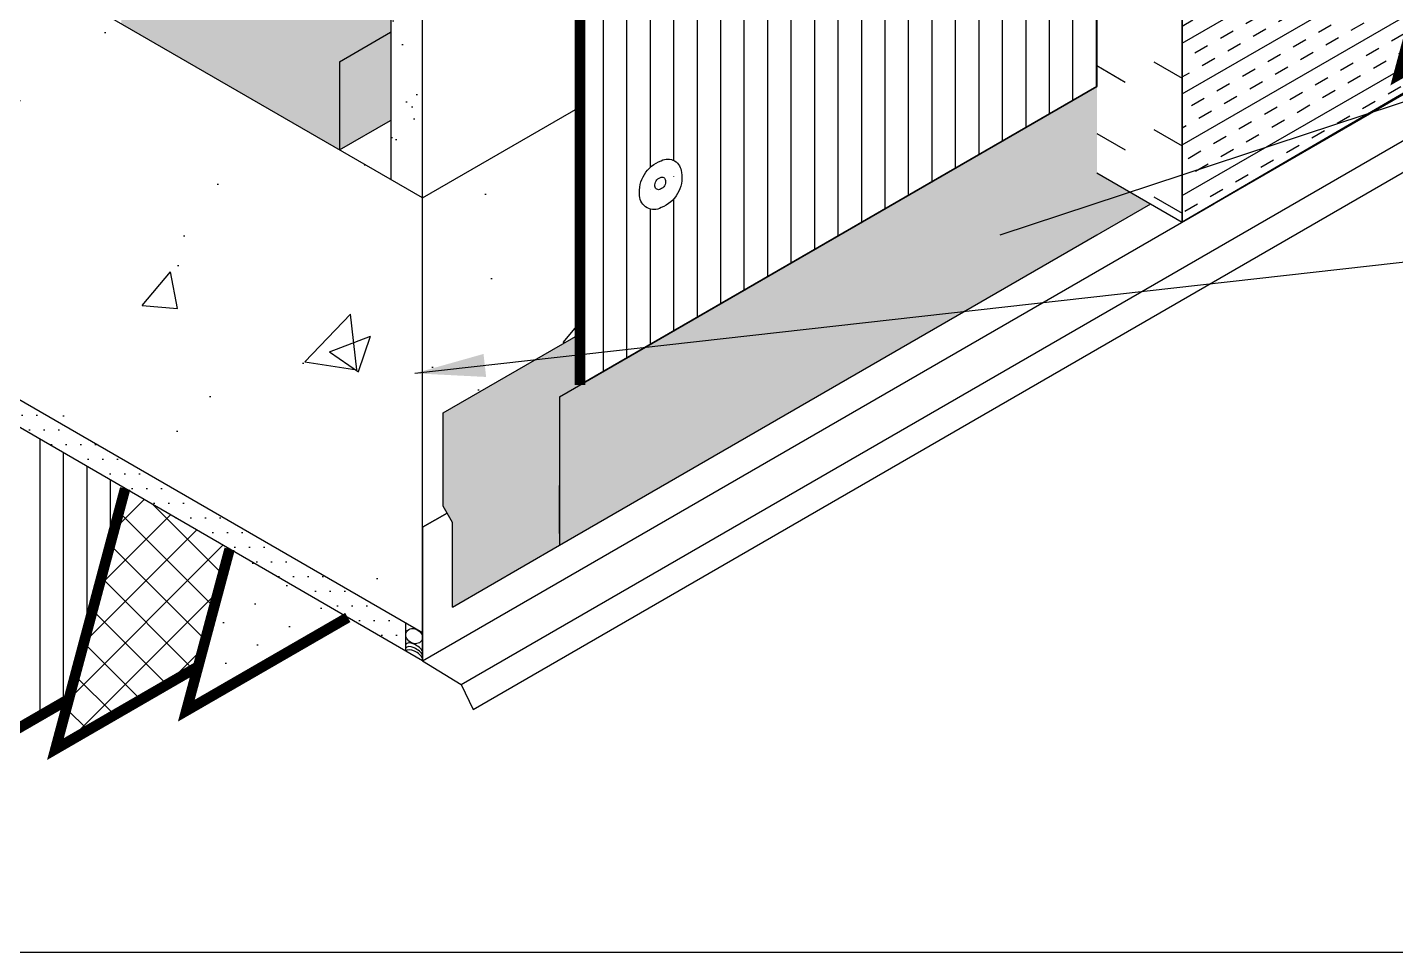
# Model space of a CAD drawing. Extents: x -27 to 167, y -65 to 64.
# Drawn here: x 101.18 to 112.83, y 34.06 to 41.94 of the extents above; entities that cross this region are included whole.
import ezdxf

# ---------------------------------------------------------------- set-up
doc = ezdxf.new("R2010")
doc.units = 0
doc.header["$LTSCALE"] = 1.5
doc.header["$MEASUREMENT"] = 0
doc.linetypes.add('CENTER', pattern=[2, 1.25, -0.25, 0.25, -0.25])
doc.linetypes.add('DASHED', pattern=[0.75, 0.5, -0.25])
for name, color, linetype in [('CLADDING', 252, 'CONTINUOUS'), ('DUPONT_FLASHING', 253, 'CENTER'), ('FASTENING', 7, 'CONTINUOUS'), ('FLASHING', 124, 'CONTINUOUS'), ('RIGID_INSULATION', 191, 'CONTINUOUS'), ('STRUCTURE', 252, 'CONTINUOUS'), ('STRUCTURE_SHADING', 254, 'CONTINUOUS'), ('TEXT', 7, 'CONTINUOUS'), ('TITLE', 7, 'CONTINUOUS'), ('TYVEK', 160, 'DASHED'), ('TYVEK_TAPE', 130, 'CONTINUOUS')]:
    doc.layers.add(name, color=color, linetype=linetype)
doc.styles.add('DETAILS', font='sanss___.ttf', dxfattribs={"height": 1})
doc.dimstyles.new('TYVEKDETAILS', dxfattribs={"dimscale": 6, "dimtxt": 1.5, "dimasz": 0.1, "dimexe": 0.75, "dimexo": 0.75, "dimgap": 0.75, "dimtad": 0, "dimtih": 1, "dimtoh": 1, "dimdec": 4, "dimzin": 0, "dimtxsty": 'DETAILS', "dimcen": 0.0625, "dimazin": 3, "dimtfac": 1, "dimtdec": 4, "dimtofl": 0, "dimtmove": 0, "dimatfit": 3, "dimtolj": 1, "dimtzin": 0})
pattern_1 = [(50, (134.1953, -0.2388), (3.5863, -0.31376), [0.375, -4.125]), (355, (134.1953, -0.2388), (-0.69376, 3.76096), [0.3, -3.3]), (100.4514, (134.494, -0.265), (2.89255, 3.4472), [0.3187, -3.50571]), (46.184, (134.1953, 0.761), (5.3362, -0.8276), [0.5625, -6.1875]), (96.636, (134.64, 0.692), (4.6733, 4.8706), [0.47805, -5.25856]), (351.184, (134.1953, 0.761), (4.6733, 4.8706), [0.45, -4.95]), (21, (134.6953, 0.5112), (2.98454, -2.0131), [0.375, -4.125]), (326, (134.6953, 0.5112), (1.21658, 3.62575), [0.3, -3.3]), (71.4514, (134.944, 0.3435), (4.20111, 1.61265), [0.3187, -3.50571]), (37.5, (134.1953, -0.2388), (0.0608, 1.66447), [0, -3.26, 0, -3.35, 0, -3.3125]), (7.5, (134.1953, -0.2388), (1.31535, 1.97206), [0, -1.91, 0, -3.185, 0, -1.2625]), (327.5, (133.0803, -0.2388), (2.669112, -0.112774), [0, -1.25, 0, -3.9, 0, -5.175]), (317.5, (132.5803, -0.2388), (2.91593, 0.500525), [0, -1.625, 0, -2.59, 0, -3.675])]
pattern_2 = [(90, (-52.31506, 106.87673), (-0.2, 1e-17), [])]

msp = doc.modelspace()

# ---------------------------------------------------------------- hatches: boundary and pattern name
at = {"layer": 'CLADDING', "linetype": 'CONTINUOUS'}
h = msp.add_hatch(dxfattribs=at)
h.set_pattern_fill('DOTS', color=256, scale=2, style=0)
h.set_pattern_definition([(0, (134.19528, -0.23879), (0.0625, 0.125), [0, -0.125])])
h.paths.add_polyline_path([(100.845, 38.917), (100.845, 38.859), (99.41, 39.688), (99.41, 39.517), (104.4, 36.627), (104.4, 36.865)])
at = {"layer": 'CLADDING'}
h = msp.add_hatch(dxfattribs=at)
h.set_pattern_fill('ANSI37', color=256, scale=2, style=0)
h.set_pattern_definition([(45, (-52.31506, 106.87673), (-0.1767767, 0.1767767), []), (135, (-52.31506, 106.87673), (-0.1767767, -0.1767767), [])])
h.paths.add_polyline_path([(102.01, 38.011), (102.9, 37.496), (102.632, 36.495), (101.416, 35.792)])
h = msp.add_hatch(dxfattribs=at)
h.set_pattern_fill('DOTS', color=256, scale=5, angle=30, style=0)
h.set_pattern_definition([(30, (134.19528, -0.2388), (-0.0209335, 0.348758), [0, -0.3125])])
h.paths.add_polyline_path([(103.907, 36.913), (102.9, 37.496), (102.531, 36.119)])
at = {"layer": 'DUPONT_FLASHING'}
msp.add_hatch(color=256, dxfattribs=at).paths.add_polyline_path([(105.711, 38.792), (105.886, 38.893), (105.886, 39.329), (104.718, 38.655), (104.718, 37.861), (104.799, 37.721), (104.799, 37.001), (105.711, 37.528)])
at = {"layer": 'RIGID_INSULATION', "linetype": 'CONTINUOUS'}
h = msp.add_hatch(dxfattribs=at)
h.set_pattern_fill('INSUL', color=256, angle=30, style=0)
h.set_pattern_definition([(30, (134.1953, -0.2388), (-0.1875, 0.3247595), []), (30, (134.1328, -0.13053), (-0.1875, 0.3247595), [0.125, -0.125]), (30, (134.0703, -0.02228), (-0.1875, 0.3247595), [0.125, -0.125])])
edge = h.paths.add_edge_path(flags=16)
edge.add_arc((113.78, 49.965), 0.119, 2.7087, 117.2913, ccw=False)
edge.add_arc((113.626, 49.928), 0.275, -68.959, 8.959, ccw=False)
edge.add_arc((113.665, 49.778), 0.124, 182.9659, 299.2642, ccw=False)
edge.add_arc((113.823, 49.804), 0.284, 110.2119, 186.5185, ccw=False)
edge = h.paths.add_edge_path(flags=16)
edge.add_arc((113.773, 46.066), 0.119, 2.7087, 117.2913, ccw=False)
edge.add_arc((113.62, 46.029), 0.275, -68.959, 8.959, ccw=False)
edge.add_arc((113.659, 45.879), 0.124, 182.9659, 299.2642, ccw=False)
edge.add_arc((113.817, 45.905), 0.284, 110.2119, 186.5185, ccw=False)
h.paths.add_polyline_path([(118.304, 53.68), (118.304, 52.273), (115.269, 50.521), (112.861, 41.537), (113.649, 41.991), (113.808, 41.908), (111.016, 40.28), (111.016, 48.411), (111.936, 50.003)])
at = {"layer": 'STRUCTURE', "linetype": 'CONTINUOUS'}
h = msp.add_hatch(dxfattribs=at)
h.set_pattern_fill('AR-CONC', color=256, scale=0.5, style=0)
h.set_pattern_definition(pattern_1)
edge = h.paths.add_edge_path()
edge.add_line((104.544, 40.487), (94.683, 46.18))
edge.add_line((94.683, 46.18), (94.683, 42.475))
edge.add_line((94.683, 42.475), (104.493, 36.811))
edge.add_ellipse((104.472, 36.754), major_axis=(0.0631, -0.0392), ratio=0.816626, start_angle=84.9907, end_angle=99.5497, ccw=False)
edge.add_ellipse((104.472, 36.754), major_axis=(0.0631, -0.0392), ratio=0.816626, start_angle=99.5497, end_angle=444.9907)
edge.add_line((104.509, 36.801), (104.544, 36.781))
edge.add_line((104.544, 36.781), (104.544, 37.681))
edge.add_line((104.544, 37.681), (104.544, 40.487))
h = msp.add_hatch(dxfattribs=at)
h.set_pattern_fill('AR-SAND', color=256, scale=0.25, style=0)
h.set_pattern_definition([(37.5, (134.1953, -0.2388), (-0.0157483, 0.481706), [0, -0.38, 0, -0.425, 0, -0.40625]), (7.5, (134.1953, -0.2388), (0.442444, 0.7055365), [0, -0.205, 0, -0.3425, 0, -0.13125]), (327.5, (133.8878, -0.2388), (0.7785355, 0.0014148), [0, -0.125, 0, -0.45, 0, -0.5875]), (317.5, (133.8878, -0.2388), (0.751532, 0.219419), [0, -0.0625, 0, -0.295, 0, -0.3375])])
h.paths.add_polyline_path([(104.544, 43.182), (104.273, 43.338), (104.273, 40.643), (104.544, 40.487)])
h = msp.add_hatch(dxfattribs=at)
h.set_pattern_fill('AR-CONC', color=256, scale=0.5, style=0)
h.set_pattern_definition(pattern_1)
h.paths.add_polyline_path([(105.886, 41.262), (104.544, 40.487), (104.544, 37.681), (104.752, 37.801), (104.718, 37.861), (104.718, 38.655), (105.886, 39.329)])
at = {"layer": 'STRUCTURE_SHADING', "linetype": 'CONTINUOUS'}
h = msp.add_hatch(color=256, dxfattribs=at)
h.paths.add_polyline_path([(104.842, 50.468), (103.976, 49.968), (104.236, 49.818), (104.236, 42.972), (103.976, 43.122), (101.978, 41.968), (103.837, 40.895), (103.837, 41.645), (104.273, 41.897), (104.273, 43.338), (104.842, 43.648)])
h.paths.add_polyline_path([(104.236, 49.818), (103.976, 49.968), (103.976, 43.122), (104.236, 42.972)], flags=17)
h.paths.add_polyline_path([(103.976, 43.872), (101.978, 42.718), (101.978, 41.968), (103.976, 43.122)])
h.paths.add_polyline_path([(104.273, 41.897), (103.837, 41.645), (103.837, 40.895), (104.273, 41.147)])
h.paths.add_polyline_path([(105.575, 49.045), (105.835, 48.895), (106.701, 49.395), (104.851, 50.463), (104.842, 50.455), (104.842, 43.648), (105.076, 43.776), (105.575, 44.252)])
h.paths.add_polyline_path([(105.835, 48.895), (105.575, 49.045), (105.575, 44.252), (105.835, 44.5)], flags=17)
h.paths.add_polyline_path([(106.701, 49.395), (105.835, 48.895), (105.835, 44.5), (106.101, 44.754, 0.033704), (106.608, 45.308, 0.002339), (106.701, 45.424)])
at = {"layer": 'TYVEK', "linetype": 'CONTINUOUS'}
h = msp.add_hatch(dxfattribs=at)
h.set_pattern_fill('_USER', color=23, scale=0.2, angle=90, style=0, pattern_type=0)
h.set_pattern_definition(pattern_2)
edge = h.paths.add_edge_path(flags=16)
edge.add_arc((106.631, 40.697), 0.119, 2.7087, 117.2913, ccw=False)
edge.add_arc((106.478, 40.66), 0.275, -68.959, 8.959, ccw=False)
edge.add_arc((106.516, 40.511), 0.124, 182.9659, 299.2642, ccw=False)
edge.add_arc((106.675, 40.537), 0.284, 110.2119, 186.5185, ccw=False)
edge = h.paths.add_edge_path(flags=16)
edge.add_arc((113.679, 53.537), 0.124, 182.9659, 299.2642)
edge.add_arc((113.641, 53.687), 0.275, 291.041, 368.959)
edge.add_arc((113.794, 53.724), 0.119, 2.7087, 117.2913)
edge.add_arc((113.838, 53.563), 0.284, 110.2119, 186.5185)
edge = h.paths.add_edge_path()
edge.add_line((110.259, 52.484), (117.563, 56.694))
edge.add_line((117.563, 56.694), (117.563, 54.091))
edge.add_line((111.209, 50.423), (117.577, 54.099))
edge.add_line((111.209, 50.423), (110.289, 48.831))
edge.add_line((110.289, 48.831), (110.289, 41.436))
edge.add_line((110.289, 41.436), (105.886, 38.893))
edge.add_line((105.886, 38.893), (105.886, 43.853))
edge.add_arc((101.905, 49.333), 6.774, 305.9887, 353.2192)
edge.add_arc((114.46, 48.448), 5.829, 136.1448, 179.1566)
h = msp.add_hatch(dxfattribs=at)
h.set_pattern_fill('_USER', color=23, scale=0.2, angle=90, style=0, pattern_type=0)
h.set_pattern_definition(pattern_2)
h.paths.add_polyline_path([(99.327, 37.62), (99.32, 34.941), (101.529, 36.217), (102.01, 38.011), (101.01, 38.591)])
at = {"layer": 'TYVEK_TAPE'}
h = msp.add_hatch(color=256, dxfattribs=at)
h.paths.add_polyline_path([(110.289, 41.436), (110.289, 40.171), (105.711, 37.528), (105.711, 38.792)])
edge = h.paths.add_edge_path(flags=17)
edge.add_line((110.289, 41.436), (105.886, 38.893))
msp.add_hatch(color=256, dxfattribs=at).paths.add_polyline_path([(110.747, 40.435), (110.289, 40.7), (110.289, 40.171)])

# ---------------------------------------------------------------- linework, layer by layer
at = {"layer": 'CLADDING', "linetype": 'CONTINUOUS'}
msp.add_line((104.544, 36.781), (94.683, 42.475), dxfattribs=at)
at = {"layer": 'CLADDING', "const_width": 0.09}
for points in [[(114.307, 42.371), (112.861, 41.537), (115.269, 50.521), (118.887, 52.61), (118.887, 51.034)], [(102.01, 38.011), (101.416, 35.792), (102.632, 36.495)], [(102.9, 37.496), (102.531, 36.119), (103.907, 36.913)]]:
    msp.add_lwpolyline(points, dxfattribs=at)
at = {"layer": 'FASTENING'}
for points in [[(106.577, 40.803, -0.546252), (106.75, 40.703, -0.353716), (106.577, 40.403, -0.556012), (106.393, 40.504, -0.345825), (106.577, 40.803, -1)], [(106.57, 40.66, -0.546252), (106.613, 40.635, -0.353716), (106.57, 40.56, -0.556012), (106.524, 40.585, -0.345825), (106.57, 40.66, -1)]]:
    msp.add_lwpolyline(points, format="xyb", dxfattribs=at)
at = {"layer": 'FLASHING', "linetype": 'CONTINUOUS'}
for p, q in [((104.872, 36.341), (118.572, 44.25)), ((104.976, 36.13), (118.676, 44.04)), ((104.544, 36.544), (111.286, 40.436)), ((104.752, 37.801), (104.544, 37.681)), ((104.752, 37.801), (104.544, 37.681)), ((104.544, 37.681), (104.544, 36.544)), ((104.544, 36.544), (104.872, 36.341)), ((104.872, 36.341), (104.976, 36.13))]:
    msp.add_line(p, q, dxfattribs=at)
at = {"layer": 'FLASHING'}
msp.add_line((104.544, 37.681), (104.752, 37.801), dxfattribs=at)
msp.add_line((104.544, 37.681), (104.752, 37.801), dxfattribs=at)
at = {"layer": 'RIGID_INSULATION', "linetype": 'CONTINUOUS'}
for p, q in [((110.289, 48.831), (110.289, 41.436)), ((111.016, 48.411), (111.016, 40.28)), ((111.016, 40.28), (111.016, 48.411)), ((111.016, 40.28), (114.246, 42.145)), ((113.808, 41.908), (111.016, 40.28)), ((110.773, 41.646), (111.016, 41.506)), ((110.289, 41.613), (110.531, 41.473)), ((110.289, 41.035), (110.531, 40.895)), ((110.773, 41.068), (111.016, 40.929)), ((110.289, 40.7), (111.016, 40.28)), ((110.773, 40.496), (111.016, 40.356))]:
    msp.add_line(p, q, dxfattribs=at)
at = {"layer": 'STRUCTURE'}
for p, q in [((104.544, 40.487), (94.683, 46.18)), ((103.837, 41.645), (103.837, 40.895)), ((104.544, 36.544), (104.544, 40.487))]:
    msp.add_line(p, q, dxfattribs=at)
at = {"layer": 'STRUCTURE', "linetype": 'CONTINUOUS'}
for p, q in [((104.273, 43.338), (104.273, 40.643)), ((104.544, 40.487), (104.544, 43.182)), ((104.544, 40.487), (105.886, 41.262)), ((104.543, 36.545), (99.385, 39.531)), ((104.4, 36.629), (104.4, 36.865))]:
    msp.add_line(p, q, dxfattribs=at)
at = {"layer": 'STRUCTURE', "color": 7}
for p, q in [((105.711, 38.792), (108.14, 40.195)), ((105.711, 37.528), (110.289, 40.171)), ((104.718, 38.655), (105.886, 39.329)), ((105.886, 39.329), (105.886, 38.893)), ((105.711, 38.792), (105.711, 37.528)), ((104.718, 37.861), (104.718, 38.655)), ((105.711, 37.628), (105.711, 38.038)), ((104.799, 37.721), (104.718, 37.861)), ((104.799, 37.721), (104.752, 37.801)), ((104.799, 37.001), (104.799, 37.721)), ((104.799, 37.001), (105.711, 37.528))]:
    msp.add_line(p, q, dxfattribs=at)
at = {"layer": 'STRUCTURE'}
for points in [[(103.837, 41.645), (104.272, 41.896)], [(103.837, 40.895), (104.272, 41.146)]]:
    msp.add_lwpolyline(points, dxfattribs=at)
at = {"layer": 'STRUCTURE', "color": 7}
for points in [[(105.711, 38.792), (110.289, 41.436)], [(110.289, 41.436), (105.886, 38.893)], [(105.711, 37.528), (110.747, 40.435)], [(105.711, 38.792), (105.711, 37.528)]]:
    msp.add_lwpolyline(points, dxfattribs=at)
at = {"layer": 'STRUCTURE', "linetype": 'CONTINUOUS'}
msp.add_ellipse((104.472, 36.754), major_axis=(0.0631, -0.0392), ratio=0.816626, dxfattribs=at)
for centre, end_param in [((104.472, 36.642), 6.283185), ((104.472, 36.611), 6.283185), ((104.472, 36.584), 6.206076)]:
    msp.add_ellipse(centre, major_axis=(-0.0721, 0.0418), ratio=0.463859, start_param=3.666457, end_param=end_param, dxfattribs=at)
at = {"layer": 'TITLE', "linetype": 'CONTINUOUS'}
msp.add_line((137.69, 34.059), (89.69, 34.059), dxfattribs=at)
at = {"layer": 'TYVEK', "color": 23, "const_width": 0.09}
for points in [[(105.886, 38.893), (105.886, 43.853)], [(99.32, 39.673), (99.32, 34.941), (101.529, 36.217)]]:
    msp.add_lwpolyline(points, dxfattribs=at)

# ---------------------------------------------------------------- leaders
at = {"layer": 'TEXT'}
for points in [[(109.465, 40.171), (120.096, 43.678), (121.34, 43.678)], [(104.478, 38.992), (120.284, 40.772), (121.34, 40.772)]]:
    msp.add_leader(points, dimstyle='TYVEKDETAILS', override={"dimgap": 0.75, "dimtad": 0, "dimfxl": 3}, dxfattribs=at)

doc.saveas('drawing.dxf')
